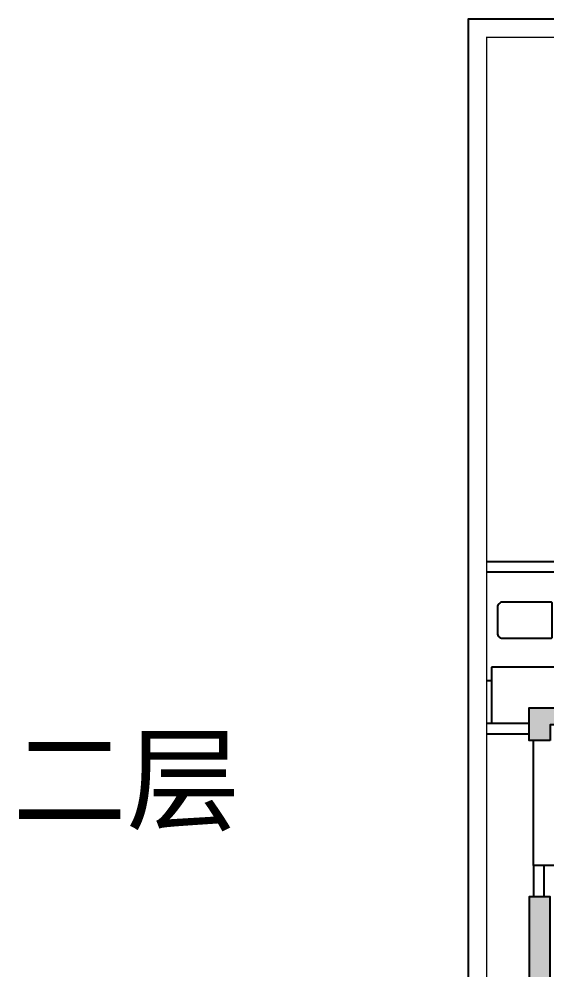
# Model space of a CAD drawing. Extents: x 9928 to 93764, y -101273 to -34887.
# Drawn here: x 9931 to 14988, y -85388 to -76286 of the extents above; entities that cross this region are included whole.
import ezdxf

# ---------------------------------------------------------------- set-up
doc = ezdxf.new("R2010")
doc.units = 0
doc.header["$LTSCALE"] = 1000
doc.header["$MEASUREMENT"] = 0
doc.layers.add('_0', color=7, linetype='Continuous', lineweight=25)
for name, color, linetype in [('A-ANNO-DIMS', 6, 'Continuous'), ('A-ANNO-NOTE', 4, 'Continuous'), ('A-FURN-PATT-251', 251, 'Continuous')]:
    doc.layers.add(name, color=color, linetype=linetype)
doc.layers.add('A-ANNO-NPLT', color=250, linetype='Continuous', plot=False)
doc.styles.get("Standard").update_dxf_attribs({"font": 'gbenor.shx', "bigfont": 'gbcbig.shx'})

# ---------------------------------------------------------------- blocks, each defined once
blk = doc.blocks.new('basesisi')
at = {"layer": 'A-FURN-PATT-251'}
h = blk.add_hatch(color=256, dxfattribs=at)
h.dxf.hatch_style = 1
h.paths.add_polyline_path([(25963.4, -83197.1), (25763.4, -83197.1), (25763.4, -82887.1), (27233.4, -82887.1), (27233.4, -83047.1), (25963.4, -83047.1)])
h = blk.add_hatch(color=256, dxfattribs=at)
h.dxf.hatch_style = 1
h.paths.add_polyline_path([(25963.4, -87767.1), (25963.4, -84697.1), (25763.4, -84697.1), (25763.4, -87767.1)])
for p, q in [((26133.4, -81487.1), (25356.4, -81487.1)), ((26133.4, -81587.1), (25356.4, -81587.1)), ((26133.4, -82497.1), (25403.4, -82497.1)), ((25403.4, -82497.1), (25403.4, -83037.1)), ((25403.4, -82627.1), (25356.4, -82627.1)), ((25763.4, -83037.1), (25356.4, -83037.1)), ((25763.4, -83137.1), (25356.4, -83137.1)), ((25803.4, -84397.1), (25803.4, -83197.1)), ((26113.4, -84397.1), (25803.4, -84397.1)), ((25803.4, -84397.1), (25803.4, -84697.1)), ((25903.4, -84397.1), (25903.4, -84697.1))]:
    blk.add_line(p, q, dxfattribs=at)
blk.add_lwpolyline([(25458.8, -81921.9), (25458.8, -82170.7, 0.414214), (25507.1, -82218.9), (25973.8, -82218.9, 0.414214), (25983.4, -82209.2), (25983.4, -81883.3, 0.414214), (25973.8, -81873.7), (25507.1, -81873.7, 0.414214)], format="xyb", close=True, dxfattribs=at)
blk.add_lwpolyline([(25963.4, -83197.1), (25763.4, -83197.1), (25763.4, -82887.1), (27233.4, -82887.1), (27233.4, -83047.1), (25963.4, -83047.1), (25963.4, -83197.1)], dxfattribs=at)
blk.add_lwpolyline([(25963.4, -87767.1), (25963.4, -84697.1), (25763.4, -84697.1), (25763.4, -87767.1)], close=True, dxfattribs=at)
blk = doc.blocks.new('aslidufhasldifuhaf')
at = {"layer": '_0', "color": 6}
blk.add_blockref('basesisi', (-10945.5, 0), dxfattribs=at)
blk = doc.blocks.new('alsidufhasdf')
at = {"layer": 'A-ANNO-NOTE', "const_width": 12.5, "flags": 128}
blk.add_lwpolyline([(-69970.8, -65800.3), (-69970.8, -51475.3), (-80015.8, -51475.3), (-80015.8, -65800.3)], close=True, dxfattribs=at)
at = {"layer": 'A-ANNO-NPLT'}
blk.add_lwpolyline([(-69795.8, -66000.3), (-69795.8, -51300.3), (-80190.8, -51300.3), (-80190.8, -66000.3)], close=True, dxfattribs=at)

msp = doc.modelspace()

# ---------------------------------------------------------------- block references
msp.add_blockref('aslidufhasldifuhaf', (0, 0))
at = {"layer": 'A-ANNO-DIMS', "xscale": 1.010204081632657, "yscale": 1.010204081632657, "zscale": 1.010204081632657}
msp.add_blockref('alsidufhasdf', (95243.2, -24462.1), dxfattribs=at)

# ---------------------------------------------------------------- texts
at = {"layer": 'A-ANNO-NOTE', "insert": (9869, -84070), "char_height": 800, "attachment_point": 7}
msp.add_mtext_dynamic_manual_height_columns('{\\fSimSun|b0|i0|c134|p2;二层}', width=7015.298, gutter_width=1750, heights=[0], dxfattribs=at)

doc.saveas('drawing.dxf')
